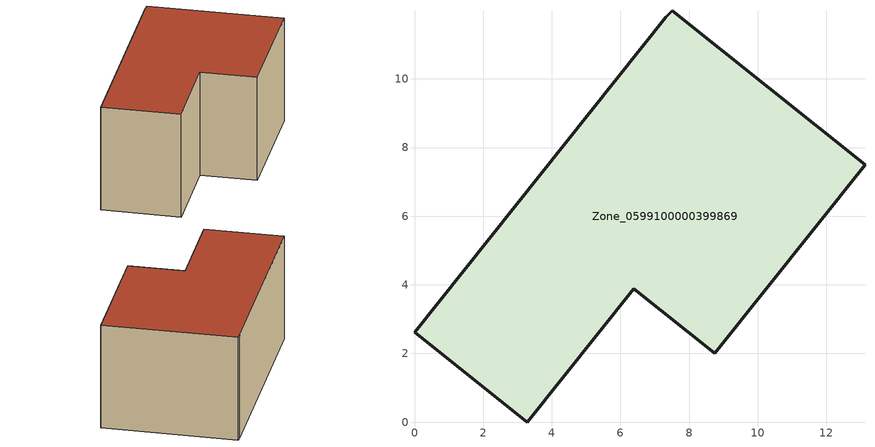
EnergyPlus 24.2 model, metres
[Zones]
Zone_0599100000399869
 floor ground (C_G): 0,2.62 7.32,11.79 7.51,11.98 13.12,7.5 8.74,2.01 6.38,3.88 3.28,0 z0.95
 wall outside (C_F): 3.28,0 6.38,3.88 8.74,2.01 13.12,7.5 7.51,11.98 7.32,11.79 0,2.62 3.28,0 z0.95:6.84
 roof outside (C_R): 7.32,11.79 0,2.62 3.28,0 6.38,3.88 8.74,2.01 13.12,7.5 7.51,11.98 z6.84
[BUILDING]
Pand.0599100000399869: North Axis=0; Terrain=City; Loads Convergence Tolerance Value=0.04; Temperature Convergence Tolerance Value=0.4; Solar Distribution=FullExterior; Maximum Number of Warmup Days=25; Minimum Number of Warmup Days=1
[Site:Location]
Rotterdam.The.Hague.AP_ZH_NLD Design_Conditions: Latitude=51.96; Longitude=4.45; Time Zone=1; Elevation=-4.5
[SITE:GROUNDTEMPERATURE:BUILDINGSURFACE]
18, 18, 18, 18, 18, 18, 18, 18, 18, 18, 18, 18
[MATERIAL] Thermal Absorptance=0.9; Solar Absorptance=0.7; Visible Absorptance=0.7
Name | Roughness | Thickness | Conductivity | Density | Specific Heat
G.TI.1992-2005 | MediumSmooth | 0.15 | 0.06 | 540 | 1210
F.TI.1992-2005 | Rough | 0.3 | 0.12 | 1920 | 840
R.TI.1992-2005 | MediumRough | 0.2 | 0.08 | 1500 | 1000
[CONSTRUCTION]
C_G: G.TI.1992-2005
C_F: F.TI.1992-2005
C_R: R.TI.1992-2005
[ZONE]
Zone_0599100000399869: Type=1; Multiplier=1; Ceiling Height=Autocalculate; Volume=Autocalculate; Floor Area=autocalculate; Part of Total Floor Area=Yes
[ZONEINFILTRATION:DESIGNFLOWRATE]
Infil_Zone_0599100000399869: Zone or ZoneList or Space or SpaceList=Zone_0599100000399869; Schedule=AlwaysOn; Design Flow Rate Calculation Method=Flow/Area; Flow Rate per Floor Area=0.0015; Constant Term Coefficient=1; Temperature Term Coefficient=0; Velocity Term Coefficient=0; Velocity Squared Term Coefficient=0
[HVACTEMPLATE:ZONE:IDEALLOADSAIRSYSTEM]
Zone_0599100000399869: Maximum Heating Supply Air Temperature=50; Minimum Cooling Supply Air Temperature=13; Maximum Heating Supply Air Humidity Ratio=0.0156; Minimum Cooling Supply Air Humidity Ratio=0.0077; Heating Limit=NoLimit; Cooling Limit=NoLimit; Dehumidification Control Type=ConstantSensibleHeatRatio; Cooling Sensible Heat Ratio=0.7; Dehumidification Setpoint=60; Humidification Control Type=None; Humidification Setpoint=30; Outdoor Air Method=None; Outdoor Air Flow Rate per Person=0.00944; Outdoor Air Flow Rate per Zone Floor Area=0; Outdoor Air Flow Rate per Zone=0; Demand Controlled Ventilation Type=None; Outdoor Air Economizer Type=NoEconomizer; Heat Recovery Type=None; Sensible Heat Recovery Effectiveness=0.7; Latent Heat Recovery Effectiveness=0.65
[ZONECONTROL:THERMOSTAT]
ThermostatControl_Zone_0599100000399869: Zone or ZoneList=Zone_0599100000399869; Control Type Schedule=DualSetpointControlType; Control 1=Thermostat_Zone_0599100000399869; Temperature Difference Between Cutout And Setpoint=0
[THERMOSTATSETPOINT:DUALSETPOINT]
Thermostat_Zone_0599100000399869: Heating Setpoint Temperature Schedule=HeatingSetpoint_Zone_0599100000399869; Cooling Setpoint Temperature Schedule=CoolingSetpoint_Zone_0599100000399869
[SCHEDULE:COMPACT]
HeatingSetpoint_Zone_0599100000399869: Through: 12/31, For: AllDays, Until: 24:00, 21
CoolingSetpoint_Zone_0599100000399869: Through: 12/31, For: AllDays, Until: 24:00, 24
DualSetpointControlType: Through: 12/31, For: AllDays, Until: 24:00, 4
AlwaysOn: Through: 12/31, For: AllDays, Until: 24:00, 1
